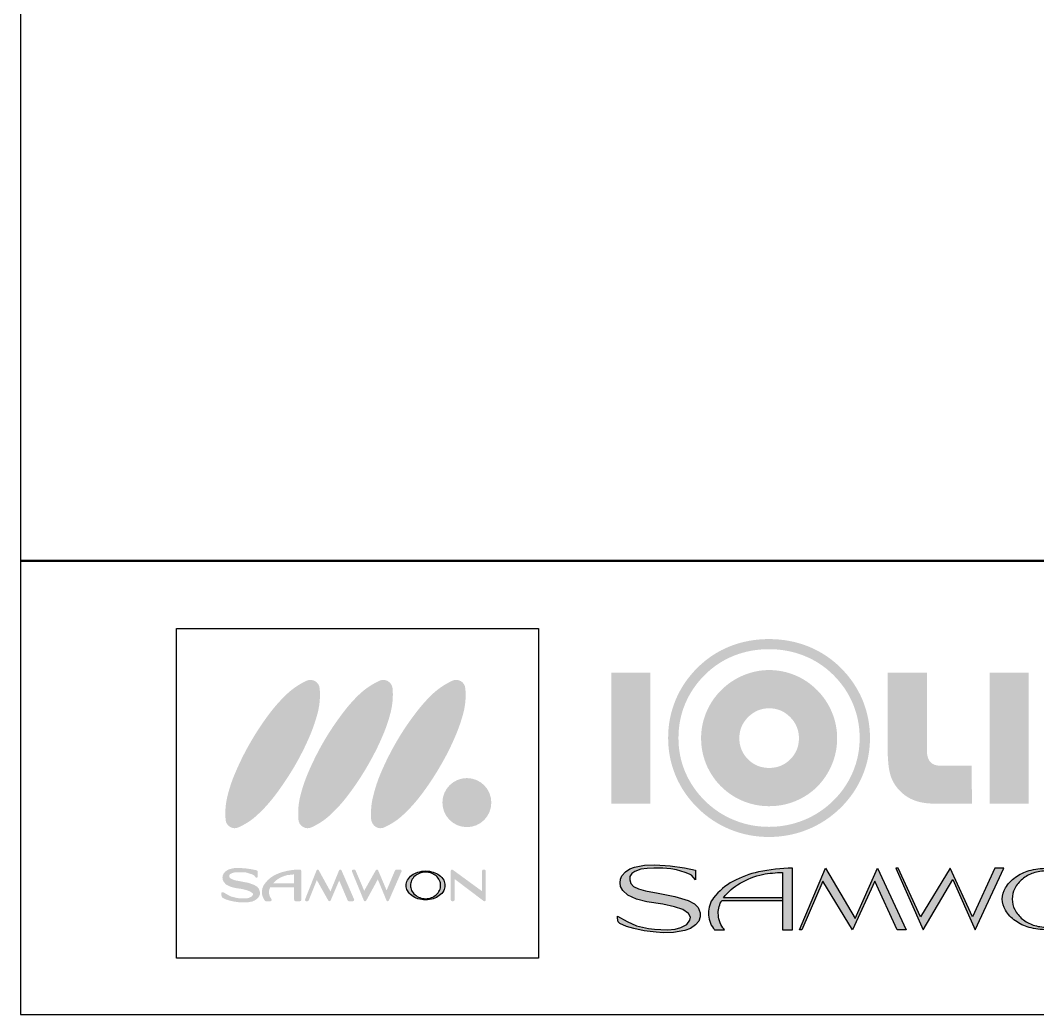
# Model space of a CAD drawing. Extents: x 295 to 2531, y 240 to 845.
# Drawn here: x 295.1 to 334.02, y 545.4 to 583.43 of the extents above; entities that cross this region are included whole.
import ezdxf

# ---------------------------------------------------------------- set-up
doc = ezdxf.new("R2010")
doc.units = 0
doc.header["$LTSCALE"] = 0.1
doc.layers.get('0').update_dxf_attribs({"linetype": 'CONTINUOUS'})
doc.layers.add('_______1', color=160, linetype='CONTINUOUS')
doc.layers.add('SHEET', color=7, linetype='CONTINUOUS')

# ---------------------------------------------------------------- blocks, each defined once
blk = doc.blocks.new('AI9-BLK8')
at = {"layer": '_______1'}
h = blk.add_hatch(color=7, dxfattribs=at)
edge = h.paths.add_edge_path()
edge.add_spline(control_points=[(1.18, -0.382), (1.113, -0.519), (1.015, -0.638), (0.899, -0.733), (0.778, -0.828), (0.644, -0.907), (0.5, -0.954), (0.34, -1.005), (0.171, -1.033), (0.001, -1.033), (-0.169, -1.033), (-0.336, -1.005), (-0.497, -0.954), (-0.641, -0.907), (-0.775, -0.828), (-0.897, -0.733), (-1.013, -0.638), (-1.107, -0.519), (-1.175, -0.382), (-1.237, -0.268), (-1.267, -0.137), (-1.267, -0.003), (-1.267, 0.134), (-1.237, 0.261), (-1.175, 0.382), (-1.107, 0.515), (-1.013, 0.632), (-0.897, 0.729), (-0.775, 0.828), (-0.641, 0.898), (-0.497, 0.951), (-0.336, 1.003), (-0.169, 1.029), (0.001, 1.029), (0.171, 1.029), (0.34, 1.003), (0.5, 0.951), (0.644, 0.898), (0.778, 0.828), (0.899, 0.729), (1.015, 0.632), (1.113, 0.515), (1.18, 0.382), (1.239, 0.261), (1.272, 0.134), (1.272, -0.003), (1.272, -0.137), (1.239, -0.268), (1.18, -0.382)], knot_values=[0, 0, 0, 0, 1, 1, 1, 2, 2, 2, 3, 3, 3, 4, 4, 4, 5, 5, 5, 6, 6, 6, 7, 7, 7, 8, 8, 8, 9, 9, 9, 10, 10, 10, 11, 11, 11, 12, 12, 12, 13, 13, 13, 14, 14, 14, 15, 15, 15, 16, 16, 16, 16], degree=3, periodic=0)
edge = h.paths.add_edge_path(flags=16)
edge.add_spline(control_points=[(1.52, 0.403), (1.428, 0.558), (1.305, 0.692), (1.154, 0.795), (1, 0.9), (0.83, 0.981), (0.649, 1.038), (0.438, 1.095), (0.221, 1.127), (0.001, 1.127), (-0.219, 1.127), (-0.436, 1.095), (-0.649, 1.038), (-0.828, 0.981), (-0.998, 0.9), (-1.15, 0.795), (-1.3, 0.692), (-1.424, 0.558), (-1.518, 0.403), (-1.59, 0.282), (-1.631, 0.14), (-1.631, -0.003), (-1.631, -0.146), (-1.59, -0.286), (-1.518, -0.408), (-1.424, -0.563), (-1.3, -0.7), (-1.15, -0.8), (-0.998, -0.907), (-0.828, -0.988), (-0.649, -1.039), (-0.436, -1.098), (-0.219, -1.127), (0.001, -1.127), (0.221, -1.127), (0.438, -1.098), (0.649, -1.039), (0.83, -0.988), (1, -0.907), (1.154, -0.8), (1.305, -0.7), (1.428, -0.563), (1.52, -0.408), (1.595, -0.286), (1.631, -0.146), (1.631, -0.003), (1.631, 0.14), (1.595, 0.282), (1.52, 0.403)], knot_values=[0, 0, 0, 0, 1, 1, 1, 2, 2, 2, 3, 3, 3, 4, 4, 4, 5, 5, 5, 6, 6, 6, 7, 7, 7, 8, 8, 8, 9, 9, 9, 10, 10, 10, 11, 11, 11, 12, 12, 12, 13, 13, 13, 14, 14, 14, 15, 15, 15, 16, 16, 16, 16], degree=3, periodic=0)
at = {"layer": '_______1', "color": 7}
for points in [[(1.52, 0.403), (1.428, 0.558), (1.305, 0.692), (1.154, 0.795), (1, 0.9), (0.83, 0.981), (0.649, 1.038), (0.438, 1.095), (0.221, 1.127), (0.001, 1.127), (-0.219, 1.127), (-0.436, 1.095), (-0.649, 1.038), (-0.828, 0.981), (-0.998, 0.9), (-1.15, 0.795), (-1.3, 0.692), (-1.424, 0.558), (-1.518, 0.403), (-1.59, 0.282), (-1.631, 0.14), (-1.631, -0.003), (-1.631, -0.146), (-1.59, -0.286), (-1.518, -0.408), (-1.424, -0.563), (-1.3, -0.7), (-1.15, -0.8), (-0.998, -0.907), (-0.828, -0.988), (-0.649, -1.039), (-0.436, -1.098), (-0.219, -1.127), (0.001, -1.127), (0.221, -1.127), (0.438, -1.098), (0.649, -1.039), (0.83, -0.988), (1, -0.907), (1.154, -0.8), (1.305, -0.7), (1.428, -0.563), (1.52, -0.408), (1.595, -0.286), (1.631, -0.146), (1.631, -0.003), (1.631, 0.14), (1.595, 0.282), (1.52, 0.403)], [(1.18, -0.382), (1.113, -0.519), (1.015, -0.638), (0.899, -0.733), (0.778, -0.828), (0.644, -0.907), (0.5, -0.954), (0.34, -1.005), (0.171, -1.033), (0.001, -1.033), (-0.169, -1.033), (-0.336, -1.005), (-0.497, -0.954), (-0.641, -0.907), (-0.775, -0.828), (-0.897, -0.733), (-1.013, -0.638), (-1.107, -0.519), (-1.175, -0.382), (-1.237, -0.268), (-1.267, -0.137), (-1.267, -0.003), (-1.267, 0.134), (-1.237, 0.261), (-1.175, 0.382), (-1.107, 0.515), (-1.013, 0.632), (-0.897, 0.729), (-0.775, 0.828), (-0.641, 0.898), (-0.497, 0.951), (-0.336, 1.003), (-0.169, 1.029), (0.001, 1.029), (0.171, 1.029), (0.34, 1.003), (0.5, 0.951), (0.644, 0.898), (0.778, 0.828), (0.899, 0.729), (1.015, 0.632), (1.113, 0.515), (1.18, 0.382), (1.239, 0.261), (1.272, 0.134), (1.272, -0.003), (1.272, -0.137), (1.239, -0.268), (1.18, -0.382)]]:
    blk.add_open_spline(points, degree=3, knots=[0, 0, 0, 0, 1, 1, 1, 2, 2, 2, 3, 3, 3, 4, 4, 4, 5, 5, 5, 6, 6, 6, 7, 7, 7, 8, 8, 8, 9, 9, 9, 10, 10, 10, 11, 11, 11, 12, 12, 12, 13, 13, 13, 14, 14, 14, 15, 15, 15, 16, 16, 16, 16], dxfattribs=at)

msp = doc.modelspace()

# ---------------------------------------------------------------- hatches: boundary and pattern name
at = {"layer": '_______1'}
h = msp.add_hatch(color=7, dxfattribs=at)
edge = h.paths.add_edge_path()
edge.add_spline(control_points=[(326.948, 554.682), (326.774, 554.27), (326.524, 553.903), (326.196, 553.582), (325.862, 553.258), (325.487, 553.011), (325.068, 552.843), (324.649, 552.673), (324.205, 552.587), (323.74, 552.587), (323.272, 552.587), (322.831, 552.673), (322.414, 552.843), (321.995, 553.011), (321.62, 553.258), (321.291, 553.582), (320.96, 553.911), (320.709, 554.277), (320.536, 554.686), (320.363, 555.094), (320.278, 555.527), (320.278, 555.985), (320.278, 556.448), (320.363, 556.885), (320.536, 557.296), (320.709, 557.707), (320.96, 558.077), (321.291, 558.403), (321.617, 558.726), (321.987, 558.968), (322.402, 559.133), (322.818, 559.298), (323.264, 559.382), (323.74, 559.382), (324.218, 559.382), (324.665, 559.298), (325.082, 559.131), (325.5, 558.965), (325.872, 558.723), (326.196, 558.403), (326.527, 558.077), (326.779, 557.707), (326.951, 557.296), (327.123, 556.885), (327.21, 556.448), (327.21, 555.985), (327.21, 555.527), (327.123, 555.093), (326.948, 554.682), (326.948, 554.682), (326.948, 554.682), (326.948, 554.682)], knot_values=[0, 0, 0, 0, 1, 1, 1, 2, 2, 2, 3, 3, 3, 4, 4, 4, 5, 5, 5, 6, 6, 6, 7, 7, 7, 8, 8, 8, 9, 9, 9, 10, 10, 10, 11, 11, 11, 12, 12, 12, 13, 13, 13, 14, 14, 14, 15, 15, 15, 16, 16, 16, 17, 17, 17, 17], degree=3, periodic=0)
edge = h.paths.add_edge_path(flags=16)
edge.add_spline(control_points=[(327.317, 557.446), (327.124, 557.904), (326.843, 558.315), (326.475, 558.68), (326.115, 559.034), (325.701, 559.305), (325.236, 559.49), (324.771, 559.675), (324.271, 559.768), (323.738, 559.768), (323.21, 559.768), (322.714, 559.676), (322.249, 559.492), (321.786, 559.308), (321.374, 559.037), (321.012, 558.68), (320.643, 558.315), (320.363, 557.904), (320.172, 557.446), (319.979, 556.987), (319.883, 556.501), (319.883, 555.985), (319.883, 555.476), (319.979, 554.993), (320.172, 554.538), (320.363, 554.083), (320.643, 553.675), (321.012, 553.309), (321.38, 552.948), (321.797, 552.673), (322.263, 552.484), (322.727, 552.296), (323.22, 552.2), (323.738, 552.2), (324.258, 552.2), (324.752, 552.296), (325.218, 552.484), (325.685, 552.673), (326.104, 552.948), (326.475, 553.309), (326.84, 553.667), (327.12, 554.075), (327.314, 554.534), (327.508, 554.992), (327.604, 555.476), (327.604, 555.985), (327.604, 556.501), (327.508, 556.987), (327.317, 557.446), (327.317, 557.446), (327.317, 557.446), (327.317, 557.446)], knot_values=[0, 0, 0, 0, 1, 1, 1, 2, 2, 2, 3, 3, 3, 4, 4, 4, 5, 5, 5, 6, 6, 6, 7, 7, 7, 8, 8, 8, 9, 9, 9, 10, 10, 10, 11, 11, 11, 12, 12, 12, 13, 13, 13, 14, 14, 14, 15, 15, 15, 16, 16, 16, 17, 17, 17, 17], degree=3, periodic=0)
for points in [[(317.708, 553.475), (317.708, 558.486), (319.208, 558.486), (319.208, 553.475), (317.708, 553.475)], [(332.181, 553.475), (332.181, 558.486), (333.681, 558.486), (333.681, 553.475), (332.181, 553.475)], [(320.929, 550.567), (320.855, 550.655), (320.783, 550.733), (320.702, 550.779), (320.54, 550.845), (320.37, 550.897), (320.197, 550.943), (319.983, 550.984), (319.68, 551.011), (319.333, 551.011), (319.085, 550.996), (318.839, 550.966), (318.608, 550.876), (318.498, 550.805), (318.424, 550.693), (318.42, 550.562), (318.459, 550.422), (318.561, 550.312), (318.755, 550.214), (319.015, 550.135), (319.505, 550.048), (320.144, 549.926), (320.643, 549.775), (320.894, 549.64), (321.028, 549.5), (321.113, 549.296), (321.107, 549.14), (321.054, 548.979), (320.924, 548.838), (320.739, 548.705), (320.519, 548.618), (320.092, 548.549), (319.691, 548.538), (319.429, 548.558), (318.962, 548.611), (318.574, 548.697), (318.296, 548.78), (318.04, 548.886), (317.976, 548.959), (317.942, 549.097), (317.948, 549.167), (318.322, 548.967), (318.678, 548.806), (319.13, 548.705), (319.356, 548.671), (319.601, 548.659), (319.854, 548.651), (320.149, 548.678), (320.37, 548.733), (320.604, 548.857), (320.718, 549.013), (320.734, 549.128), (320.66, 549.279), (320.45, 549.421), (320.13, 549.534), (319.685, 549.632), (319.074, 549.721), (318.678, 549.82), (318.337, 549.973), (318.15, 550.147), (318.065, 550.312), (318.045, 550.443), (318.065, 550.59), (318.117, 550.716), (318.253, 550.871), (318.42, 550.979), (318.602, 551.045), (318.976, 551.117), (319.378, 551.137), (319.964, 551.101), (320.512, 551.018), (320.924, 550.936)], [(326.941, 548.651), (325.804, 550.512), (325, 548.651), (324.906, 548.651), (325.901, 551.006), (327.037, 549.077), (327.889, 551.006), (328.993, 548.651), (328.646, 548.651), (327.794, 550.512)], [(332.382, 551.006), (331.526, 549.14), (330.676, 551.006), (329.54, 549.14), (328.687, 551.006), (328.593, 551.006), (329.635, 548.651), (330.773, 550.575), (331.625, 548.651), (332.73, 551.006)]]:
    msp.add_hatch(color=7, dxfattribs=at).paths.add_polyline_path(points)
h = msp.add_hatch(color=7, dxfattribs=at)
edge = h.paths.add_edge_path(flags=16)
edge.add_spline(control_points=[(322.607, 555.977), (322.607, 555.659), (322.717, 555.392), (322.937, 555.17), (323.16, 554.949), (323.43, 554.84), (323.75, 554.84), (324.066, 554.84), (324.336, 554.949), (324.556, 555.17), (324.777, 555.392), (324.887, 555.659), (324.887, 555.977), (324.887, 556.292), (324.775, 556.56), (324.552, 556.784), (324.33, 557.008), (324.062, 557.121), (323.75, 557.121), (323.435, 557.121), (323.167, 557.008), (322.942, 556.784), (322.719, 556.56), (322.607, 556.292), (322.607, 555.977), (322.607, 555.977), (322.607, 555.977), (322.607, 555.977)], knot_values=[0, 0, 0, 0, 1, 1, 1, 2, 2, 2, 3, 3, 3, 4, 4, 4, 5, 5, 5, 6, 6, 6, 7, 7, 7, 8, 8, 8, 9, 9, 9, 9], degree=3, periodic=0)
edge = h.paths.add_edge_path()
edge.add_spline(control_points=[(321.144, 555.977), (321.144, 556.32), (321.211, 556.648), (321.342, 556.966), (321.474, 557.282), (321.662, 557.564), (321.909, 557.811), (322.149, 558.052), (322.431, 558.242), (322.754, 558.379), (323.077, 558.515), (323.407, 558.583), (323.743, 558.583), (324.091, 558.583), (324.424, 558.516), (324.742, 558.384), (325.06, 558.251), (325.34, 558.06), (325.588, 557.811), (325.831, 557.567), (326.018, 557.284), (326.152, 556.963), (326.283, 556.644), (326.349, 556.314), (326.349, 555.977), (326.349, 555.679), (326.299, 555.387), (326.199, 555.104), (326.098, 554.819), (325.954, 554.56), (325.767, 554.327), (325.525, 554.026), (325.227, 553.792), (324.874, 553.626), (324.522, 553.46), (324.146, 553.377), (323.743, 553.377), (323.444, 553.377), (323.152, 553.427), (322.868, 553.527), (322.586, 553.629), (322.329, 553.773), (322.1, 553.96), (321.797, 554.207), (321.562, 554.507), (321.394, 554.858), (321.228, 555.211), (321.144, 555.584), (321.144, 555.977), (321.144, 555.977), (321.144, 555.977), (321.144, 555.977)], knot_values=[0, 0, 0, 0, 1, 1, 1, 2, 2, 2, 3, 3, 3, 4, 4, 4, 5, 5, 5, 6, 6, 6, 7, 7, 7, 8, 8, 8, 9, 9, 9, 10, 10, 10, 11, 11, 11, 12, 12, 12, 13, 13, 13, 14, 14, 14, 15, 15, 15, 16, 16, 16, 17, 17, 17, 17], degree=3, periodic=0)
h = msp.add_hatch(color=7, dxfattribs=at)
edge = h.paths.add_edge_path()
edge.add_spline(control_points=[(328.28, 558.486), (328.28, 558.486), (329.78, 558.486), (329.78, 558.486), (329.78, 558.486), (329.78, 555.53), (329.78, 555.53), (329.78, 555.326), (329.823, 555.173), (329.906, 555.075), (329.989, 554.976), (330.116, 554.926), (330.289, 554.926), (330.326, 554.926), (330.354, 554.926), (330.375, 554.927), (330.396, 554.927), (330.411, 554.929), (331.499, 554.933), (331.499, 554.933), (331.502, 553.475), (331.502, 553.475), (331.502, 553.475), (330.091, 553.475), (330.091, 553.475), (329.807, 553.475), (329.562, 553.51), (329.353, 553.582), (329.143, 553.652), (328.96, 553.762), (328.803, 553.911), (328.615, 554.085), (328.481, 554.289), (328.401, 554.522), (328.32, 554.755), (328.28, 555.131), (328.28, 555.649), (328.28, 555.649), (328.28, 555.817), (328.28, 555.817), (328.28, 555.817), (328.28, 558.486), (328.28, 558.486), (328.28, 558.486), (328.28, 558.486), (328.28, 558.486)], knot_values=[0, 0, 0, 0, 1, 1, 1, 2, 2, 2, 3, 3, 3, 4, 4, 4, 5, 5, 5, 6, 6, 6, 7, 7, 7, 8, 8, 8, 9, 9, 9, 10, 10, 10, 11, 11, 11, 12, 12, 12, 13, 13, 13, 14, 14, 14, 15, 15, 15, 15], degree=3, periodic=0)
h = msp.add_hatch(color=7, dxfattribs=at)
edge = h.paths.add_edge_path()
edge.add_spline(control_points=[(302.955, 552.856), (302.927, 553.154), (302.951, 553.452), (303.02, 553.741), (303.098, 554.059), (303.198, 554.368), (303.331, 554.669), (303.505, 555.078), (303.703, 555.476), (303.929, 555.859), (304.149, 556.24), (304.394, 556.605), (304.661, 556.957), (304.862, 557.218), (305.082, 557.462), (305.321, 557.686), (305.537, 557.887), (305.785, 558.051), (306.057, 558.177), (306.161, 558.224), (306.28, 558.217), (306.378, 558.158), (306.478, 558.1), (306.544, 557.999), (306.552, 557.887), (306.581, 557.587), (306.558, 557.294), (306.49, 556.998), (306.411, 556.687), (306.307, 556.375), (306.178, 556.074), (306.004, 555.664), (305.803, 555.269), (305.582, 554.889), (305.354, 554.507), (305.111, 554.14), (304.842, 553.786), (304.646, 553.526), (304.427, 553.283), (304.187, 553.061), (303.972, 552.852), (303.722, 552.694), (303.449, 552.567), (303.346, 552.517), (303.227, 552.525), (303.126, 552.585), (303.029, 552.643), (302.963, 552.743), (302.955, 552.856)], knot_values=[0, 0, 0, 0, 1, 1, 1, 2, 2, 2, 3, 3, 3, 4, 4, 4, 5, 5, 5, 6, 6, 6, 7, 7, 7, 8, 8, 8, 9, 9, 9, 10, 10, 10, 11, 11, 11, 12, 12, 12, 13, 13, 13, 14, 14, 14, 15, 15, 15, 16, 16, 16, 16], degree=3, periodic=0)
edge = h.paths.add_edge_path()
edge.add_spline(control_points=[(308.524, 552.856), (308.502, 553.154), (308.522, 553.452), (308.595, 553.741), (308.671, 554.059), (308.771, 554.368), (308.902, 554.669), (309.076, 555.078), (309.278, 555.476), (309.5, 555.859), (309.722, 556.24), (309.97, 556.605), (310.24, 556.957), (310.436, 557.218), (310.655, 557.462), (310.891, 557.686), (311.111, 557.887), (311.359, 558.051), (311.633, 558.177), (311.736, 558.224), (311.857, 558.217), (311.955, 558.158), (312.053, 558.1), (312.113, 557.999), (312.125, 557.887), (312.153, 557.587), (312.133, 557.294), (312.064, 556.998), (311.985, 556.687), (311.878, 556.375), (311.751, 556.074), (311.578, 555.664), (311.379, 555.269), (311.153, 554.889), (310.933, 554.507), (310.686, 554.14), (310.417, 553.786), (310.219, 553.526), (310, 553.283), (309.762, 553.061), (309.547, 552.852), (309.295, 552.694), (309.025, 552.567), (308.917, 552.517), (308.799, 552.525), (308.702, 552.585), (308.604, 552.643), (308.542, 552.743), (308.524, 552.856)], knot_values=[0, 0, 0, 0, 1, 1, 1, 2, 2, 2, 3, 3, 3, 4, 4, 4, 5, 5, 5, 6, 6, 6, 7, 7, 7, 8, 8, 8, 9, 9, 9, 10, 10, 10, 11, 11, 11, 12, 12, 12, 13, 13, 13, 14, 14, 14, 15, 15, 15, 16, 16, 16, 16], degree=3, periodic=0)
edge = h.paths.add_edge_path()
edge.add_spline(control_points=[(305.742, 552.856), (305.715, 553.154), (305.736, 553.452), (305.806, 553.741), (305.883, 554.059), (305.988, 554.368), (306.116, 554.669), (306.292, 555.078), (306.49, 555.476), (306.713, 555.859), (306.936, 556.24), (307.182, 556.605), (307.452, 556.957), (307.647, 557.218), (307.865, 557.462), (308.103, 557.686), (308.324, 557.887), (308.573, 558.051), (308.843, 558.177), (308.948, 558.224), (309.07, 558.217), (309.164, 558.158), (309.263, 558.1), (309.328, 557.999), (309.341, 557.887), (309.369, 557.587), (309.345, 557.294), (309.276, 556.998), (309.198, 556.687), (309.095, 556.375), (308.964, 556.074), (308.792, 555.664), (308.588, 555.269), (308.366, 554.889), (308.145, 554.507), (307.897, 554.14), (307.63, 553.786), (307.431, 553.526), (307.216, 553.283), (306.974, 553.061), (306.759, 552.852), (306.511, 552.694), (306.237, 552.567), (306.133, 552.517), (306.014, 552.525), (305.915, 552.585), (305.815, 552.643), (305.751, 552.743), (305.742, 552.856)], knot_values=[0, 0, 0, 0, 1, 1, 1, 2, 2, 2, 3, 3, 3, 4, 4, 4, 5, 5, 5, 6, 6, 6, 7, 7, 7, 8, 8, 8, 9, 9, 9, 10, 10, 10, 11, 11, 11, 12, 12, 12, 13, 13, 13, 14, 14, 14, 15, 15, 15, 16, 16, 16, 16], degree=3, periodic=0)
edge = h.paths.add_edge_path()
edge.add_spline(control_points=[(312.184, 552.576), (311.669, 552.576), (311.248, 552.995), (311.248, 553.517), (311.248, 554.029), (311.669, 554.452), (312.184, 554.452), (312.705, 554.452), (313.119, 554.029), (313.119, 553.517), (313.119, 552.995), (312.705, 552.576), (312.184, 552.576)], knot_values=[0, 0, 0, 0, 1, 1, 1, 2, 2, 2, 3, 3, 3, 4, 4, 4, 4], degree=3, periodic=0)
h = msp.add_hatch(color=7, dxfattribs=at)
edge = h.paths.add_edge_path(flags=16)
edge.add_spline(control_points=[(307.342, 550.953), (307.318, 550.953), (307.3, 550.938), (307.293, 550.918), (307.293, 550.918), (307.031, 550.276), (306.966, 550.119), (306.878, 550.267), (306.521, 550.923), (306.521, 550.923), (306.513, 550.941), (306.494, 550.953), (306.473, 550.953), (306.452, 550.953), (306.435, 550.936), (306.432, 550.918), (306.432, 550.918), (305.996, 549.815), (305.996, 549.815), (305.99, 549.799), (305.992, 549.782), (306, 549.763), (306.011, 549.751), (306.027, 549.742), (306.042, 549.742), (306.042, 549.742), (306.085, 549.742), (306.085, 549.742), (306.107, 549.742), (306.126, 549.752), (306.133, 549.776), (306.133, 549.776), (306.38, 550.393), (306.444, 550.55), (306.528, 550.4), (306.883, 549.769), (306.883, 549.769), (306.892, 549.751), (306.914, 549.74), (306.931, 549.742), (306.952, 549.742), (306.967, 549.752), (306.974, 549.776), (306.974, 549.776), (307.226, 550.368), (307.3, 550.534), (307.372, 550.368), (307.622, 549.776), (307.622, 549.776), (307.63, 549.752), (307.649, 549.742), (307.671, 549.742), (307.671, 549.742), (307.822, 549.742), (307.822, 549.742), (307.84, 549.742), (307.853, 549.751), (307.865, 549.766), (307.874, 549.782), (307.878, 549.801), (307.87, 549.815), (307.87, 549.815), (307.388, 550.923), (307.388, 550.923), (307.38, 550.938), (307.364, 550.953), (307.342, 550.953)], knot_values=[0, 0, 0, 0, 1, 1, 1, 2, 2, 2, 3, 3, 3, 4, 4, 4, 5, 5, 5, 6, 6, 6, 7, 7, 7, 8, 8, 8, 9, 9, 9, 10, 10, 10, 11, 11, 11, 12, 12, 12, 13, 13, 13, 14, 14, 14, 15, 15, 15, 16, 16, 16, 17, 17, 17, 18, 18, 18, 19, 19, 19, 20, 20, 20, 21, 21, 21, 22, 22, 22, 22], degree=3, periodic=0)
edge = h.paths.add_edge_path()
edge.add_spline(control_points=[(305.577, 550.421), (305.577, 550.421), (304.775, 550.421), (304.775, 550.421), (304.832, 550.483), (304.886, 550.55), (304.951, 550.586), (305.061, 550.659), (305.187, 550.711), (305.313, 550.742), (305.313, 550.742), (305.489, 550.759), (305.577, 550.77), (305.577, 550.77), (305.577, 550.421), (305.577, 550.421)], knot_values=[0, 0, 0, 0, 1, 1, 1, 2, 2, 2, 3, 3, 3, 4, 4, 4, 5, 5, 5, 5], degree=3, periodic=0)
edge = h.paths.add_edge_path(flags=16)
edge.add_spline(control_points=[(305.22, 550.882), (305.07, 550.85), (304.922, 550.789), (304.78, 550.711), (304.651, 550.637), (304.534, 550.528), (304.441, 550.395), (304.379, 550.314), (304.344, 550.209), (304.344, 550.094), (304.344, 549.984), (304.377, 549.874), (304.441, 549.79), (304.441, 549.79), (304.457, 549.763), (304.457, 549.763), (304.468, 549.751), (304.484, 549.742), (304.499, 549.742), (304.499, 549.742), (304.667, 549.742), (304.667, 549.742), (304.688, 549.742), (304.699, 549.752), (304.71, 549.776), (304.713, 549.782), (304.715, 549.79), (304.715, 549.79), (304.715, 549.809), (304.71, 549.825), (304.701, 549.827), (304.701, 549.827), (304.688, 549.855), (304.688, 549.855), (304.637, 549.925), (304.615, 550.006), (304.615, 550.094), (304.615, 550.159), (304.634, 550.22), (304.66, 550.273), (304.66, 550.273), (305.577, 550.273), (305.577, 550.273), (305.577, 550.036), (305.577, 549.797), (305.577, 549.797), (305.577, 549.766), (305.604, 549.742), (305.63, 549.742), (305.63, 549.742), (305.796, 549.742), (305.796, 549.742), (305.825, 549.742), (305.851, 549.766), (305.851, 549.797), (305.851, 549.797), (305.851, 550.899), (305.851, 550.899), (305.851, 550.93), (305.825, 550.953), (305.796, 550.953), (305.6, 550.953), (305.406, 550.93), (305.22, 550.882)], knot_values=[0, 0, 0, 0, 1, 1, 1, 2, 2, 2, 3, 3, 3, 4, 4, 4, 5, 5, 5, 6, 6, 6, 7, 7, 7, 8, 8, 8, 9, 9, 9, 10, 10, 10, 11, 11, 11, 12, 12, 12, 13, 13, 13, 14, 14, 14, 15, 15, 15, 16, 16, 16, 17, 17, 17, 18, 18, 18, 19, 19, 19, 20, 20, 20, 21, 21, 21, 21], degree=3, periodic=0)
edge = h.paths.add_edge_path(flags=16)
edge.add_spline(control_points=[(309.678, 550.927), (309.667, 550.941), (309.652, 550.953), (309.633, 550.953), (309.633, 550.953), (309.483, 550.953), (309.483, 550.953), (309.464, 550.953), (309.445, 550.938), (309.434, 550.918), (309.434, 550.918), (309.184, 550.329), (309.114, 550.155), (309.041, 550.329), (308.792, 550.918), (308.792, 550.918), (308.781, 550.938), (308.768, 550.953), (308.745, 550.953), (308.723, 550.953), (308.705, 550.941), (308.697, 550.923), (308.697, 550.923), (308.34, 550.29), (308.256, 550.143), (308.192, 550.297), (307.926, 550.918), (307.926, 550.918), (307.919, 550.938), (307.898, 550.953), (307.88, 550.953), (307.88, 550.953), (307.838, 550.953), (307.838, 550.953), (307.822, 550.953), (307.804, 550.941), (307.795, 550.93), (307.787, 550.914), (307.783, 550.895), (307.788, 550.879), (307.788, 550.879), (308.241, 549.776), (308.241, 549.776), (308.25, 549.752), (308.268, 549.742), (308.285, 549.742), (308.307, 549.74), (308.324, 549.751), (308.335, 549.769), (308.335, 549.769), (308.695, 550.424), (308.776, 550.58), (308.842, 550.419), (309.107, 549.776), (309.107, 549.776), (309.114, 549.752), (309.133, 549.742), (309.152, 549.742), (309.177, 549.742), (309.195, 549.752), (309.202, 549.776), (309.202, 549.776), (309.683, 550.878), (309.683, 550.878), (309.688, 550.895), (309.686, 550.912), (309.678, 550.927)], knot_values=[0, 0, 0, 0, 1, 1, 1, 2, 2, 2, 3, 3, 3, 4, 4, 4, 5, 5, 5, 6, 6, 6, 7, 7, 7, 8, 8, 8, 9, 9, 9, 10, 10, 10, 11, 11, 11, 12, 12, 12, 13, 13, 13, 14, 14, 14, 15, 15, 15, 16, 16, 16, 17, 17, 17, 18, 18, 18, 19, 19, 19, 20, 20, 20, 21, 21, 21, 22, 22, 22, 22], degree=3, periodic=0)
edge = h.paths.add_edge_path(flags=16)
edge.add_spline(control_points=[(304.16, 550.298), (304.16, 550.298), (304.041, 550.371), (304.041, 550.371), (304.041, 550.371), (303.815, 550.447), (303.815, 550.447), (303.815, 550.447), (303.527, 550.503), (303.527, 550.503), (303.527, 550.503), (303.316, 550.543), (303.316, 550.543), (303.316, 550.543), (303.213, 550.581), (303.213, 550.581), (303.213, 550.581), (303.134, 550.619), (303.134, 550.619), (303.134, 550.619), (303.103, 550.662), (303.103, 550.662), (303.103, 550.662), (303.098, 550.709), (303.098, 550.709), (303.098, 550.709), (303.103, 550.751), (303.103, 550.751), (303.103, 550.751), (303.126, 550.784), (303.126, 550.784), (303.126, 550.784), (303.16, 550.797), (303.16, 550.797), (303.16, 550.797), (303.248, 550.835), (303.248, 550.835), (303.248, 550.835), (303.346, 550.848), (303.346, 550.848), (303.346, 550.848), (303.442, 550.85), (303.442, 550.85), (303.442, 550.85), (303.596, 550.85), (303.596, 550.85), (303.596, 550.85), (303.722, 550.843), (303.722, 550.843), (303.722, 550.843), (303.81, 550.823), (303.81, 550.823), (303.81, 550.823), (303.88, 550.797), (303.88, 550.797), (303.88, 550.797), (303.952, 550.776), (303.952, 550.776), (303.952, 550.776), (304.017, 550.748), (304.017, 550.748), (304.017, 550.748), (304.048, 550.729), (304.048, 550.729), (304.048, 550.729), (304.096, 550.662), (304.096, 550.662), (304.106, 550.652), (304.12, 550.645), (304.139, 550.645), (304.139, 550.645), (304.139, 550.645), (304.139, 550.645), (304.149, 550.645), (304.16, 550.65), (304.17, 550.656), (304.182, 550.664), (304.187, 550.68), (304.187, 550.696), (304.187, 550.696), (304.187, 550.872), (304.187, 550.872), (304.186, 550.895), (304.17, 550.916), (304.146, 550.923), (304.146, 550.923), (303.967, 550.962), (303.967, 550.962), (303.967, 550.962), (303.727, 550.997), (303.727, 550.997), (303.727, 550.997), (303.465, 551.016), (303.465, 551.016), (303.465, 551.016), (303.284, 551.008), (303.284, 551.008), (303.284, 551.008), (303.113, 550.972), (303.113, 550.972), (303.113, 550.972), (303.029, 550.936), (303.029, 550.936), (303.029, 550.936), (302.944, 550.879), (302.944, 550.879), (302.944, 550.879), (302.874, 550.794), (302.874, 550.794), (302.874, 550.794), (302.844, 550.723), (302.844, 550.723), (302.844, 550.723), (302.834, 550.645), (302.834, 550.645), (302.834, 550.645), (302.841, 550.567), (302.841, 550.567), (302.841, 550.567), (302.884, 550.476), (302.884, 550.476), (302.884, 550.476), (302.974, 550.382), (302.974, 550.382), (302.974, 550.382), (303.137, 550.298), (303.137, 550.298), (303.137, 550.298), (303.318, 550.249), (303.318, 550.249), (303.318, 550.249), (303.589, 550.209), (303.589, 550.209), (303.589, 550.209), (303.781, 550.159), (303.781, 550.159), (303.781, 550.159), (303.905, 550.107), (303.905, 550.107), (303.905, 550.107), (303.991, 550.049), (303.991, 550.049), (303.991, 550.049), (304.006, 549.995), (304.006, 549.995), (304.006, 549.995), (303.956, 549.926), (303.956, 549.926), (303.956, 549.926), (303.867, 549.878), (303.867, 549.878), (303.867, 549.878), (303.788, 549.857), (303.788, 549.857), (303.788, 549.857), (303.668, 549.85), (303.668, 549.85), (303.668, 549.85), (303.56, 549.852), (303.56, 549.852), (303.56, 549.852), (303.458, 549.857), (303.458, 549.857), (303.458, 549.857), (303.364, 549.871), (303.364, 549.871), (303.364, 549.871), (303.172, 549.92), (303.172, 549.92), (303.172, 549.92), (303.029, 549.992), (303.029, 549.992), (303.029, 549.992), (302.869, 550.083), (302.869, 550.083), (302.853, 550.091), (302.834, 550.091), (302.819, 550.083), (302.801, 550.078), (302.789, 550.059), (302.789, 550.042), (302.789, 550.042), (302.787, 550.006), (302.787, 550.006), (302.787, 550.006), (302.801, 549.929), (302.801, 549.929), (302.801, 549.929), (302.841, 549.871), (302.841, 549.871), (302.841, 549.871), (302.972, 549.809), (302.972, 549.809), (302.972, 549.809), (303.1, 549.769), (303.1, 549.769), (303.1, 549.769), (303.272, 549.73), (303.272, 549.73), (303.272, 549.73), (303.481, 549.701), (303.481, 549.701), (303.481, 549.701), (303.596, 549.695), (303.596, 549.695), (303.596, 549.695), (303.777, 549.695), (303.777, 549.695), (303.777, 549.695), (303.968, 549.731), (303.968, 549.731), (303.968, 549.731), (304.075, 549.776), (304.075, 549.776), (304.075, 549.776), (304.166, 549.84), (304.166, 549.84), (304.166, 549.84), (304.232, 549.92), (304.232, 549.92), (304.232, 549.92), (304.267, 550.006), (304.267, 550.006), (304.267, 550.006), (304.268, 550.094), (304.268, 550.094), (304.268, 550.094), (304.229, 550.214), (304.229, 550.214), (304.229, 550.214), (304.16, 550.298), (304.16, 550.298)], knot_values=[0, 0, 0, 0, 1, 1, 1, 2, 2, 2, 3, 3, 3, 4, 4, 4, 5, 5, 5, 6, 6, 6, 7, 7, 7, 8, 8, 8, 9, 9, 9, 10, 10, 10, 11, 11, 11, 12, 12, 12, 13, 13, 13, 14, 14, 14, 15, 15, 15, 16, 16, 16, 17, 17, 17, 18, 18, 18, 19, 19, 19, 20, 20, 20, 21, 21, 21, 22, 22, 22, 23, 23, 23, 24, 24, 24, 25, 25, 25, 26, 26, 26, 27, 27, 27, 28, 28, 28, 29, 29, 29, 30, 30, 30, 31, 31, 31, 32, 32, 32, 33, 33, 33, 34, 34, 34, 35, 35, 35, 36, 36, 36, 37, 37, 37, 38, 38, 38, 39, 39, 39, 40, 40, 40, 41, 41, 41, 42, 42, 42, 43, 43, 43, 44, 44, 44, 45, 45, 45, 46, 46, 46, 47, 47, 47, 48, 48, 48, 49, 49, 49, 50, 50, 50, 51, 51, 51, 52, 52, 52, 53, 53, 53, 54, 54, 54, 55, 55, 55, 56, 56, 56, 57, 57, 57, 58, 58, 58, 59, 59, 59, 60, 60, 60, 61, 61, 61, 62, 62, 62, 63, 63, 63, 64, 64, 64, 65, 65, 65, 66, 66, 66, 67, 67, 67, 68, 68, 68, 69, 69, 69, 70, 70, 70, 71, 71, 71, 72, 72, 72, 73, 73, 73, 74, 74, 74, 75, 75, 75, 76, 76, 76, 77, 77, 77, 77], degree=3, periodic=0)
h = msp.add_hatch(color=7, dxfattribs=at)
edge = h.paths.add_edge_path()
edge.add_spline(control_points=[(311.14, 550.159), (311.111, 550.094), (311.066, 550.036), (311.012, 549.992), (310.957, 549.94), (310.898, 549.908), (310.831, 549.881), (310.759, 549.855), (310.683, 549.84), (310.605, 549.84), (310.53, 549.84), (310.454, 549.855), (310.38, 549.881), (310.312, 549.908), (310.252, 549.94), (310.2, 549.992), (310.145, 550.036), (310.098, 550.094), (310.07, 550.159), (310.041, 550.22), (310.028, 550.283), (310.028, 550.345), (310.028, 550.414), (310.041, 550.476), (310.07, 550.534), (310.098, 550.6), (310.145, 550.659), (310.2, 550.709), (310.252, 550.751), (310.312, 550.788), (310.38, 550.814), (310.454, 550.843), (310.53, 550.853), (310.605, 550.853), (310.683, 550.853), (310.759, 550.843), (310.831, 550.814), (310.898, 550.788), (310.957, 550.751), (311.012, 550.709), (311.066, 550.659), (311.111, 550.6), (311.14, 550.534), (311.169, 550.476), (311.181, 550.414), (311.181, 550.345), (311.181, 550.283), (311.169, 550.22), (311.14, 550.159)], knot_values=[0, 0, 0, 0, 1, 1, 1, 2, 2, 2, 3, 3, 3, 4, 4, 4, 5, 5, 5, 6, 6, 6, 7, 7, 7, 8, 8, 8, 9, 9, 9, 10, 10, 10, 11, 11, 11, 12, 12, 12, 13, 13, 13, 14, 14, 14, 15, 15, 15, 16, 16, 16, 16], degree=3, periodic=0)
edge = h.paths.add_edge_path(flags=16)
edge.add_spline(control_points=[(311.297, 550.545), (311.252, 550.619), (311.196, 550.69), (311.129, 550.74), (311.06, 550.789), (310.982, 550.833), (310.9, 550.853), (310.802, 550.882), (310.705, 550.899), (310.605, 550.899), (310.507, 550.899), (310.405, 550.882), (310.31, 550.853), (310.228, 550.833), (310.15, 550.789), (310.084, 550.74), (310.012, 550.69), (309.957, 550.619), (309.916, 550.545), (309.88, 550.487), (309.864, 550.418), (309.864, 550.345), (309.864, 550.276), (309.88, 550.209), (309.916, 550.149), (309.957, 550.071), (310.012, 550.006), (310.084, 549.957), (310.15, 549.908), (310.228, 549.866), (310.31, 549.84), (310.405, 549.812), (310.507, 549.797), (310.605, 549.797), (310.705, 549.797), (310.802, 549.812), (310.9, 549.84), (310.982, 549.866), (311.06, 549.908), (311.129, 549.957), (311.196, 550.006), (311.252, 550.071), (311.297, 550.149), (311.33, 550.209), (311.347, 550.276), (311.347, 550.345), (311.347, 550.418), (311.33, 550.487), (311.297, 550.545)], knot_values=[0, 0, 0, 0, 1, 1, 1, 2, 2, 2, 3, 3, 3, 4, 4, 4, 5, 5, 5, 6, 6, 6, 7, 7, 7, 8, 8, 8, 9, 9, 9, 10, 10, 10, 11, 11, 11, 12, 12, 12, 13, 13, 13, 14, 14, 14, 15, 15, 15, 16, 16, 16, 16], degree=3, periodic=0)
h = msp.add_hatch(color=7, dxfattribs=at)
edge = h.paths.add_edge_path()
edge.add_spline(control_points=[(312.853, 550.953), (312.853, 550.953), (312.815, 550.953), (312.815, 550.953), (312.784, 550.953), (312.762, 550.93), (312.762, 550.899), (312.762, 550.899), (312.762, 550.288), (312.762, 550.128), (312.617, 550.233), (311.648, 550.941), (311.648, 550.941), (311.64, 550.949), (311.63, 550.953), (311.615, 550.953), (311.602, 550.953), (311.588, 550.941), (311.578, 550.931), (311.572, 550.923), (311.569, 550.912), (311.569, 550.899), (311.569, 550.899), (311.569, 549.797), (311.569, 549.797), (311.569, 549.766), (311.59, 549.742), (311.615, 549.742), (311.615, 549.742), (311.66, 549.742), (311.66, 549.742), (311.692, 549.742), (311.714, 549.766), (311.714, 549.797), (311.714, 549.797), (311.714, 550.424), (311.714, 550.591), (311.859, 550.483), (312.826, 549.751), (312.826, 549.751), (312.841, 549.74), (312.86, 549.737), (312.879, 549.749), (312.897, 549.752), (312.907, 549.776), (312.907, 549.797), (312.907, 549.797), (312.907, 550.899), (312.907, 550.899), (312.907, 550.93), (312.885, 550.953), (312.853, 550.953)], knot_values=[0, 0, 0, 0, 1, 1, 1, 2, 2, 2, 3, 3, 3, 4, 4, 4, 5, 5, 5, 6, 6, 6, 7, 7, 7, 8, 8, 8, 9, 9, 9, 10, 10, 10, 11, 11, 11, 12, 12, 12, 13, 13, 13, 14, 14, 14, 15, 15, 15, 16, 16, 16, 17, 17, 17, 17], degree=3, periodic=0)
h = msp.add_hatch(color=7, dxfattribs=at)
edge = h.paths.add_edge_path()
edge.add_spline(control_points=[(324.261, 549.874), (324.261, 549.874), (322.002, 549.874), (322.002, 549.874), (322.175, 550.101), (322.389, 550.292), (322.633, 550.43), (322.906, 550.589), (323.197, 550.703), (323.499, 550.771), (323.749, 550.816), (324.006, 550.838), (324.261, 550.842), (324.261, 550.842), (324.261, 548.651), (324.261, 548.651), (324.261, 548.651), (324.643, 548.651), (324.643, 548.651), (324.643, 548.651), (324.643, 551.006), (324.643, 551.006), (324.204, 551.006), (323.768, 550.955), (323.343, 550.861), (323.003, 550.789), (322.672, 550.665), (322.364, 550.501), (322.079, 550.345), (321.825, 550.135), (321.62, 549.871), (321.49, 549.706), (321.422, 549.5), (321.422, 549.286), (321.422, 549.073), (321.49, 548.868), (321.62, 548.7), (321.634, 548.685), (321.647, 548.664), (321.663, 548.651), (321.663, 548.651), (322.04, 548.651), (322.04, 548.651), (322.019, 548.674), (322.001, 548.7), (321.98, 548.727), (321.864, 548.887), (321.801, 549.087), (321.801, 549.286), (321.801, 549.46), (321.85, 549.63), (321.936, 549.776), (321.936, 549.776), (324.261, 549.776), (324.261, 549.776)], knot_values=[0, 0, 0, 0, 1, 1, 1, 2, 2, 2, 3, 3, 3, 4, 4, 4, 5, 5, 5, 6, 6, 6, 7, 7, 7, 8, 8, 8, 9, 9, 9, 10, 10, 10, 11, 11, 11, 12, 12, 12, 13, 13, 13, 14, 14, 14, 15, 15, 15, 16, 16, 16, 17, 17, 17, 18, 18, 18, 18], degree=3, periodic=0)

# ---------------------------------------------------------------- linework, layer by layer
at = {"color": 0, "lineweight": 50}
msp.add_line((295.102, 562.763), (718.327, 562.763), dxfattribs=at)
at = {"layer": '_______1', "color": 7}
for points in [[(301.077, 560.178), (314.922, 560.178), (314.922, 547.568), (301.077, 547.568), (301.077, 560.178)], [(320.929, 550.567), (320.855, 550.655), (320.783, 550.733), (320.702, 550.779), (320.54, 550.845), (320.37, 550.897), (320.197, 550.943), (319.983, 550.984), (319.68, 551.011), (319.333, 551.011), (319.085, 550.996), (318.839, 550.966), (318.608, 550.876), (318.498, 550.805), (318.424, 550.693), (318.42, 550.562), (318.459, 550.422), (318.561, 550.312), (318.755, 550.214), (319.015, 550.135), (319.505, 550.048), (320.144, 549.926), (320.643, 549.775), (320.894, 549.64), (321.028, 549.5), (321.113, 549.296), (321.107, 549.14), (321.054, 548.979), (320.924, 548.838), (320.739, 548.705), (320.519, 548.618), (320.092, 548.549), (319.691, 548.538), (319.429, 548.558), (318.962, 548.611), (318.574, 548.697), (318.296, 548.78), (318.04, 548.886), (317.976, 548.959), (317.942, 549.097), (317.948, 549.167), (318.322, 548.967), (318.678, 548.806), (319.13, 548.705), (319.356, 548.671), (319.601, 548.659), (319.854, 548.651), (320.149, 548.678), (320.37, 548.733), (320.604, 548.857), (320.718, 549.013), (320.734, 549.128), (320.66, 549.279), (320.45, 549.421), (320.13, 549.534), (319.685, 549.632), (319.074, 549.721), (318.678, 549.82), (318.337, 549.973), (318.15, 550.147), (318.065, 550.312), (318.045, 550.443), (318.065, 550.59), (318.117, 550.716), (318.253, 550.871), (318.42, 550.979), (318.602, 551.045), (318.976, 551.117), (319.378, 551.137), (319.964, 551.101), (320.512, 551.018), (320.924, 550.936), (320.929, 550.567)]]:
    msp.add_lwpolyline(points, dxfattribs=at)
for points in [[(326.941, 548.651), (325.804, 550.512), (325, 548.651), (324.906, 548.651), (325.901, 551.006), (327.037, 549.077), (327.889, 551.006), (328.993, 548.651), (328.646, 548.651), (327.794, 550.512)], [(332.382, 551.006), (331.526, 549.14), (330.676, 551.006), (329.54, 549.14), (328.687, 551.006), (328.593, 551.006), (329.635, 548.651), (330.773, 550.575), (331.625, 548.651), (332.73, 551.006)]]:
    msp.add_lwpolyline(points, close=True, dxfattribs=at)
for points, knots in [([(311.297, 550.545), (311.252, 550.619), (311.196, 550.69), (311.129, 550.74), (311.06, 550.789), (310.982, 550.833), (310.9, 550.853), (310.802, 550.882), (310.705, 550.899), (310.605, 550.899), (310.507, 550.899), (310.405, 550.882), (310.31, 550.853), (310.228, 550.833), (310.15, 550.789), (310.084, 550.74), (310.012, 550.69), (309.957, 550.619), (309.916, 550.545), (309.88, 550.487), (309.864, 550.418), (309.864, 550.345), (309.864, 550.276), (309.88, 550.209), (309.916, 550.149), (309.957, 550.071), (310.012, 550.006), (310.084, 549.957), (310.15, 549.908), (310.228, 549.866), (310.31, 549.84), (310.405, 549.812), (310.507, 549.797), (310.605, 549.797), (310.705, 549.797), (310.802, 549.812), (310.9, 549.84), (310.982, 549.866), (311.06, 549.908), (311.129, 549.957), (311.196, 550.006), (311.252, 550.071), (311.297, 550.149), (311.33, 550.209), (311.347, 550.276), (311.347, 550.345), (311.347, 550.418), (311.33, 550.487), (311.297, 550.545)], [0, 0, 0, 0, 1, 1, 1, 2, 2, 2, 3, 3, 3, 4, 4, 4, 5, 5, 5, 6, 6, 6, 7, 7, 7, 8, 8, 8, 9, 9, 9, 10, 10, 10, 11, 11, 11, 12, 12, 12, 13, 13, 13, 14, 14, 14, 15, 15, 15, 16, 16, 16, 16]), ([(311.14, 550.159), (311.111, 550.094), (311.066, 550.036), (311.012, 549.992), (310.957, 549.94), (310.898, 549.908), (310.831, 549.881), (310.759, 549.855), (310.683, 549.84), (310.605, 549.84), (310.53, 549.84), (310.454, 549.855), (310.38, 549.881), (310.312, 549.908), (310.252, 549.94), (310.2, 549.992), (310.145, 550.036), (310.098, 550.094), (310.07, 550.159), (310.041, 550.22), (310.028, 550.283), (310.028, 550.345), (310.028, 550.414), (310.041, 550.476), (310.07, 550.534), (310.098, 550.6), (310.145, 550.659), (310.2, 550.709), (310.252, 550.751), (310.312, 550.788), (310.38, 550.814), (310.454, 550.843), (310.53, 550.853), (310.605, 550.853), (310.683, 550.853), (310.759, 550.843), (310.831, 550.814), (310.898, 550.788), (310.957, 550.751), (311.012, 550.709), (311.066, 550.659), (311.111, 550.6), (311.14, 550.534), (311.169, 550.476), (311.181, 550.414), (311.181, 550.345), (311.181, 550.283), (311.169, 550.22), (311.14, 550.159)], [0, 0, 0, 0, 1, 1, 1, 2, 2, 2, 3, 3, 3, 4, 4, 4, 5, 5, 5, 6, 6, 6, 7, 7, 7, 8, 8, 8, 9, 9, 9, 10, 10, 10, 11, 11, 11, 12, 12, 12, 13, 13, 13, 14, 14, 14, 15, 15, 15, 16, 16, 16, 16]), ([(324.261, 549.874), (324.261, 549.874), (322.002, 549.874), (322.002, 549.874), (322.175, 550.101), (322.389, 550.292), (322.633, 550.43), (322.906, 550.589), (323.197, 550.703), (323.499, 550.771), (323.749, 550.816), (324.006, 550.838), (324.261, 550.842), (324.261, 550.842), (324.261, 548.651), (324.261, 548.651), (324.261, 548.651), (324.643, 548.651), (324.643, 548.651), (324.643, 548.651), (324.643, 551.006), (324.643, 551.006), (324.204, 551.006), (323.768, 550.955), (323.343, 550.861), (323.003, 550.789), (322.672, 550.665), (322.364, 550.501), (322.079, 550.345), (321.825, 550.135), (321.62, 549.871), (321.49, 549.706), (321.422, 549.5), (321.422, 549.286), (321.422, 549.073), (321.49, 548.868), (321.62, 548.7), (321.634, 548.685), (321.647, 548.664), (321.663, 548.651), (321.663, 548.651), (322.04, 548.651), (322.04, 548.651), (322.019, 548.674), (322.001, 548.7), (321.98, 548.727), (321.864, 548.887), (321.801, 549.087), (321.801, 549.286), (321.801, 549.46), (321.85, 549.63), (321.936, 549.776), (321.936, 549.776), (324.261, 549.776), (324.261, 549.776)], [0, 0, 0, 0, 1, 1, 1, 2, 2, 2, 3, 3, 3, 4, 4, 4, 5, 5, 5, 6, 6, 6, 7, 7, 7, 8, 8, 8, 9, 9, 9, 10, 10, 10, 11, 11, 11, 12, 12, 12, 13, 13, 13, 14, 14, 14, 15, 15, 15, 16, 16, 16, 17, 17, 17, 18, 18, 18, 18])]:
    msp.add_open_spline(points, degree=3, knots=knots, dxfattribs=at)
at = {"layer": 'SHEET'}
for p, q in [((295.102, 770.379), (295.102, 545.405)), ((295.102, 545.405), (718.327, 545.405))]:
    msp.add_line(p, q, dxfattribs=at)

# ---------------------------------------------------------------- block references
at = {"layer": '_______1', "color": 7, "xscale": 1.044746574330986, "yscale": 1.044746574330986, "zscale": 1.044746574330986}
msp.add_blockref('AI9-BLK8', (334.37, 549.828), dxfattribs=at)

doc.saveas('drawing.dxf')
